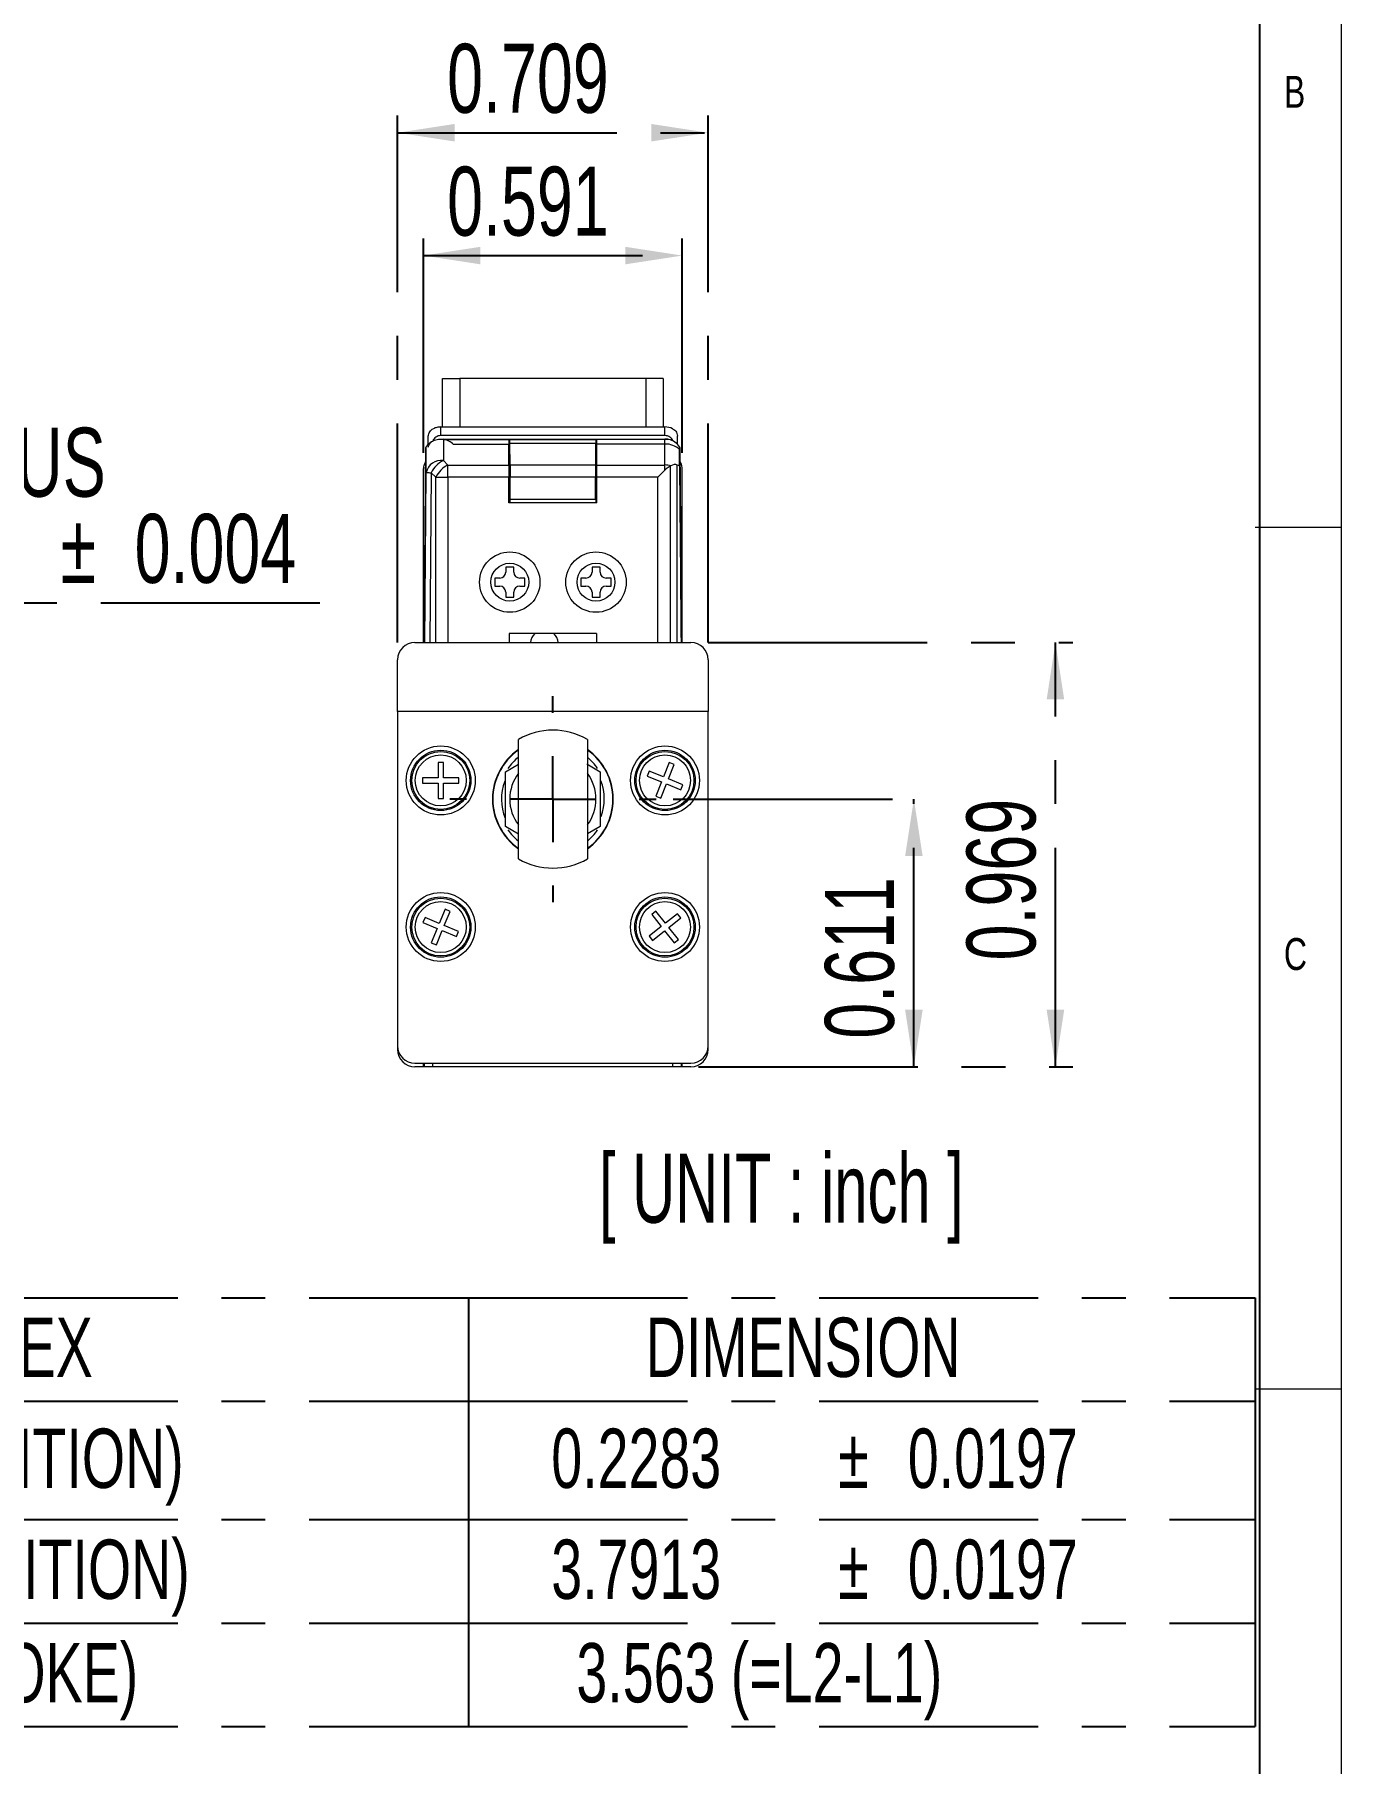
# Model space of a CAD drawing. Header units: inches. Extents: x 0.2 to 16.3, y 0.2 to 11.5.
# Drawn here: x 13.356 to 16.339, y 4.992 to 8.939 of the extents above; entities that cross this region are included whole.
import ezdxf

# ---------------------------------------------------------------- set-up
doc = ezdxf.new("R2010")
doc.units = ezdxf.units.IN
doc.header["$MEASUREMENT"] = 0
doc.linetypes.add('CENTERX2', pattern=[0.8, 0.5, -0.1, 0.1, -0.1])
doc.layers.add('CENTER_LINE', color=7, linetype='CENTERX2')
doc.layers.add('NOTES', color=7, linetype='Continuous')
doc.styles.add('SLDTEXTSTYLE0', font='TXT', dxfattribs={"width": 0.7})
doc.styles.add('SLDTEXTSTYLE1', font='TXT', dxfattribs={"width": 0.646667})
doc.styles.add('SLDTEXTSTYLE2', font='TXT', dxfattribs={"width": 0.75})
doc.dimstyles.new('SLDDIMSTYLE10', dxfattribs={"dimtxt": 0.15748, "dimasz": 0.13, "dimexe": 0, "dimexo": 0.0625, "dimgap": 0.03937, "dimtad": 0, "dimtih": 1, "dimtoh": 1, "dimdec": 3, "dimrnd": 1e-09, "dimzin": 12, "dimdsep": 46, "dimtxsty": 'SLDTEXTSTYLE0', "dimsah": 1, "dimcen": 0, "dimadec": 0, "dimazin": 3, "dimtfac": 1, "dimtdec": 3, "dimtofl": 0, "dimtmove": 0, "dimatfit": 3, "dimfxl": 1, "dimfrac": 2, "dimtolj": 1, "dimtzin": 12, "dimarcsym": 0})
doc.dimstyles.new('SLDDIMSTYLE2', dxfattribs={"dimtxt": 0.15748, "dimasz": 0.13, "dimexe": 0, "dimexo": 0.0625, "dimgap": 0.03937, "dimtad": 1, "dimdec": 3, "dimrnd": 1e-09, "dimdsep": 46, "dimtxsty": 'SLDTEXTSTYLE0', "dimsah": 1, "dimcen": 0.09, "dimadec": 0, "dimazin": 2, "dimtfac": 1, "dimtdec": 3, "dimtofl": 0, "dimtmove": 0, "dimatfit": 3, "dimfxl": 1, "dimfrac": 2, "dimtolj": 1, "dimtzin": 12, "dimarcsym": 0})

# ---------------------------------------------------------------- blocks, each defined once
blk = doc.blocks.new('SW_TABLEANNOTATION_0')
at = {"layer": 'CENTER_LINE', "color": 0}
for p, q in [((0, 0), (1.9637, 0)), ((1.9637, 0), (1.9637, -0.2362)), ((1.9637, 0), (3.7592, 0)), ((3.7592, 0), (3.7592, -0.2362)), ((0, -0.2362), (1.9637, -0.2362)), ((1.9637, -0.2362), (1.9637, -0.5067)), ((1.9637, -0.2362), (3.7592, -0.2362)), ((3.7592, -0.2362), (3.7592, -0.5067)), ((0, -0.5067), (1.9637, -0.5067)), ((1.9637, -0.5067), (1.9637, -0.7429)), ((1.9637, -0.5067), (3.7592, -0.5067)), ((3.7592, -0.5067), (3.7592, -0.7429)), ((0, -0.7429), (1.9637, -0.7429)), ((1.9637, -0.7429), (1.9637, -0.9791)), ((1.9637, -0.7429), (3.7592, -0.7429)), ((3.7592, -0.7429), (3.7592, -0.9791)), ((0, -0.9791), (1.9637, -0.9791)), ((1.9637, -0.9791), (3.7592, -0.9791))]:
    blk.add_line(p, q, dxfattribs=at)
at = {"layer": 'CENTER_LINE', "color": 0, "attachment_point": 1, "style": 'SLDTEXTSTYLE0'}
for s, insert, char_height in [('INDEX', (0.7188, -0.0455), 0.13542), ('DIMENSION', (2.3683, -0.0455), 0.13542), ('L1 (MIN POSITION)', (0.1797, -0.2988), 0.135417), ('0.2283', (2.1527, -0.2988), 0.13542), ('0.0197', (2.9664, -0.2988), 0.13542), ('%%p', (2.8073, -0.2988), 0.13542), ('L2 (MAX POSITION)', (0.1513, -0.5522), 0.135417), ('3.7913', (2.1527, -0.5522), 0.13542), ('0.0197', (2.9664, -0.5522), 0.13542), ('%%p', (2.8073, -0.5522), 0.13542), ('L3 (STROKE)', (0.428, -0.7884), 0.135417), ('3.563 (=L2-L1)', (2.21, -0.7884), 0.135417)]:
    blk.add_mtext(s, dxfattribs=dict(at, insert=insert, char_height=char_height))
blk = doc.blocks.new('_D_19')
at = {"layer": 'CENTER_LINE'}
for p, q in [((14.2436, 7.9846), (14.2436, 8.4742)), ((14.8342, 7.9846), (14.8342, 8.4742)), ((14.2436, 8.4349), (14.8342, 8.4349))]:
    blk.add_line(p, q, dxfattribs=at)
for points in [[(14.2436, 8.4349), (14.3736, 8.4149), (14.3736, 8.4549)], [(14.8342, 8.4349), (14.7042, 8.4549), (14.7042, 8.4149)]]:
    blk.add_solid(points, dxfattribs=at)
at = {"layer": 'CENTER_LINE', "insert": (14.2975, 8.6379), "char_height": 0.15748, "attachment_point": 1, "style": 'SLDTEXTSTYLE0'}
blk.add_mtext('0.591', dxfattribs=at)
blk = doc.blocks.new('_D_20')
at = {"layer": 'CENTER_LINE'}
for p, q in [((14.1846, 7.5514), (14.1846, 8.7548)), ((14.8933, 7.5514), (14.8933, 8.7548)), ((14.1846, 8.7154), (14.8933, 8.7154))]:
    blk.add_line(p, q, dxfattribs=at)
for points in [[(14.1846, 8.7154), (14.3146, 8.6954), (14.3146, 8.7354)], [(14.8933, 8.7154), (14.7633, 8.7354), (14.7633, 8.6954)]]:
    blk.add_solid(points, dxfattribs=at)
at = {"layer": 'CENTER_LINE', "insert": (14.2975, 8.9184), "char_height": 0.15748, "attachment_point": 1, "style": 'SLDTEXTSTYLE0'}
blk.add_mtext('0.709', dxfattribs=at)
blk = doc.blocks.new('_D_21')
at = {"layer": 'CENTER_LINE'}
for p, q in [((14.8137, 7.1939), (15.4021, 7.1939)), ((15.3628, 6.5829), (15.3628, 7.1939)), ((14.8716, 6.5829), (15.4021, 6.5829))]:
    blk.add_line(p, q, dxfattribs=at)
for points in [[(15.3628, 7.1939), (15.3428, 7.0639), (15.3828, 7.0639)], [(15.3628, 6.5829), (15.3828, 6.7129), (15.3428, 6.7129)]]:
    blk.add_solid(points, dxfattribs=at)
at = {"layer": 'CENTER_LINE', "insert": (15.1597, 6.647), "char_height": 0.15748, "attachment_point": 1, "rotation": 90, "style": 'SLDTEXTSTYLE0'}
blk.add_mtext('0.611', dxfattribs=at)
blk = doc.blocks.new('_D_22')
at = {"layer": 'CENTER_LINE'}
for p, q in [((14.8933, 7.5514), (15.7253, 7.5514)), ((15.6859, 6.5829), (15.6859, 7.5514)), ((14.8716, 6.5829), (15.7253, 6.5829))]:
    blk.add_line(p, q, dxfattribs=at)
for points in [[(15.6859, 7.5514), (15.6659, 7.4214), (15.7059, 7.4214)], [(15.6859, 6.5829), (15.7059, 6.7129), (15.6659, 6.7129)]]:
    blk.add_solid(points, dxfattribs=at)
at = {"layer": 'CENTER_LINE', "insert": (15.4829, 6.8257), "char_height": 0.15748, "attachment_point": 1, "rotation": 90, "style": 'SLDTEXTSTYLE0'}
blk.add_mtext('0.969', dxfattribs=at)
blk = doc.blocks.new('SW_CENTERMARKSYMBOL_5')
at = {"layer": 'CENTER_LINE', "color": 0}
for p, q in [((0, 0.1969), (0, 0.2354)), ((0, 0), (0, 0.0984)), ((-0.1969, 0), (-0.2354, 0)), ((0, 0), (-0.0984, 0)), ((0, 0), (0, -0.0984)), ((0, 0), (0.0984, 0)), ((0.1969, 0), (0.2354, 0)), ((0, -0.1969), (0, -0.2354))]:
    blk.add_line(p, q, dxfattribs=at)
blk = doc.blocks.new('_D_33')
at = {"layer": 'CENTER_LINE'}
for p, q in [((11.8276, 7.3461), (11.9069, 7.6421)), ((11.9069, 7.6421), (14.0692, 7.6421)), ((11.7868, 7.1939), (11.8276, 7.3461))]:
    blk.add_line(p, q, dxfattribs=at)
blk.add_solid([(11.8276, 7.3461), (11.8805, 7.4665), (11.8419, 7.4768)], dxfattribs=at)
at = {"layer": 'CENTER_LINE', "char_height": 0.15748, "attachment_point": 1, "style": 'SLDTEXTSTYLE0'}
for s, insert in [('ROD END TIP SUS', (12.2244, 8.0419)), ('SPHERE R0.157', (11.9694, 7.8451)), ('%%p', (13.4152, 7.8451)), ('0.004', (13.5843, 7.8451))]:
    blk.add_mtext(s, dxfattribs=dict(at, insert=insert))

msp = doc.modelspace()

# ---------------------------------------------------------------- linework, layer by layer
at = {"color": 7, "linetype": 'Continuous', "lineweight": 18}
for p, q in [((16.3386, 0.1969), (16.3386, 11.4961)), ((14.287, 8.0436), (14.287, 8.1539)), ((14.7515, 8.1539), (14.3263, 8.1539)), ((14.7909, 8.1539), (14.7909, 8.0436)), ((14.283, 8.024), (14.283, 8.0436)), ((14.283, 8.0436), (14.7948, 8.0436)), ((14.7948, 8.024), (14.283, 8.024)), ((14.283, 8.0161), (14.7948, 8.0161)), ((14.283, 8.0161), (14.4385, 8.0161)), ((14.2891, 8.0156), (14.2891, 7.967)), ((14.2917, 8.0151), (14.4385, 8.0151)), ((14.4385, 8.0151), (14.4385, 8.0161)), ((14.4385, 8.0151), (14.4385, 8.0036)), ((14.4414, 8.0161), (14.4405, 8.0144)), ((14.4405, 7.9925), (14.4405, 8.0144)), ((14.4405, 8.0144), (14.4407, 8.014)), ((14.6372, 8.014), (14.4407, 8.014)), ((14.4414, 8.0161), (14.6365, 8.0161)), ((14.6365, 8.0161), (14.6373, 8.0144)), ((14.6373, 8.0144), (14.6372, 8.014)), ((14.6373, 8.0144), (14.6373, 7.9925)), ((14.6393, 8.0161), (14.7948, 8.0161)), ((14.6393, 8.015), (14.6393, 8.0161)), ((14.7948, 8.015), (14.6393, 8.015)), ((14.6393, 8.0046), (14.6393, 8.015)), ((14.7948, 8.024), (14.7948, 8.0436)), ((14.7948, 8.0046), (14.7948, 8.015)), ((14.245, 7.5514), (14.2489, 7.9964)), ((14.2497, 7.9395), (14.2497, 7.9977)), ((14.4385, 8.0036), (14.3118, 8.0036)), ((14.4385, 7.9567), (14.4385, 8.0036)), ((14.4405, 7.9942), (14.4385, 7.9942)), ((14.4405, 7.9925), (14.4385, 7.9925)), ((14.4405, 7.9213), (14.4405, 7.9925)), ((14.4413, 7.9567), (14.4408, 8.006)), ((14.637, 8.006), (14.4408, 8.006)), ((14.6366, 7.9567), (14.637, 8.006)), ((14.6373, 7.9942), (14.6393, 7.9942)), ((14.6373, 7.9213), (14.6373, 7.9925)), ((14.6373, 7.9925), (14.6393, 7.9925)), ((14.7948, 8.0046), (14.6393, 8.0046)), ((14.6393, 7.9567), (14.6393, 8.0046)), ((14.7948, 7.9567), (14.7948, 8.0046)), ((14.8236, 8.0036), (14.8235, 8.0043)), ((14.8279, 7.9541), (14.8279, 7.9918)), ((14.8289, 7.9964), (14.8328, 7.5514)), ((14.2436, 7.5514), (14.2436, 7.9452)), ((14.2715, 7.9289), (14.2612, 7.9392)), ((14.2891, 7.967), (14.2993, 7.9567)), ((14.2993, 7.9289), (14.2993, 7.9567)), ((14.2993, 7.9567), (14.4385, 7.9567)), ((14.4385, 7.9567), (14.4385, 7.9289)), ((14.6366, 7.9567), (14.4413, 7.9567)), ((14.6393, 7.9567), (14.7948, 7.9567)), ((14.6393, 7.9289), (14.6393, 7.9567)), ((14.7785, 7.9289), (14.7948, 7.9452)), ((14.7948, 7.9452), (14.7948, 7.9567)), ((14.8342, 7.5514), (14.8342, 7.9452)), ((14.2715, 7.9289), (14.2993, 7.9289)), ((14.4385, 7.9289), (14.2993, 7.9289)), ((14.4385, 7.8704), (14.4385, 7.9289)), ((14.4405, 7.9213), (14.4385, 7.9213)), ((14.4408, 7.898), (14.4385, 7.898)), ((14.4407, 7.898), (14.4405, 7.9213)), ((14.4408, 7.8783), (14.4408, 7.898)), ((14.4414, 7.8783), (14.4414, 7.9289)), ((14.6365, 7.9289), (14.4414, 7.9289)), ((14.6365, 7.8783), (14.6365, 7.9289)), ((14.637, 7.8783), (14.637, 7.898)), ((14.637, 7.898), (14.6393, 7.898)), ((14.6371, 7.898), (14.6373, 7.9213)), ((14.6373, 7.9213), (14.6393, 7.9213)), ((14.6393, 7.8704), (14.6393, 7.9289)), ((14.7785, 7.9289), (14.6393, 7.9289)), ((14.4408, 7.8783), (14.4385, 7.8783)), ((14.6393, 7.8704), (14.4385, 7.8704)), ((14.4406, 7.8783), (14.4406, 7.8704)), ((14.4414, 7.8783), (14.441, 7.8783)), ((14.441, 7.8783), (14.441, 7.8704)), ((14.6365, 7.8783), (14.4414, 7.8783)), ((14.6365, 7.8783), (14.6369, 7.8783)), ((14.6369, 7.8783), (14.6369, 7.8704)), ((14.637, 7.8783), (14.6393, 7.8783)), ((14.6372, 7.8783), (14.6372, 7.8704)), ((16.1417, 7.815), (16.3386, 7.815)), ((14.4175, 7.6985), (14.4061, 7.6985)), ((14.4061, 7.6985), (14.4061, 7.6801)), ((14.4497, 7.7238), (14.4313, 7.7238)), ((14.4313, 7.7238), (14.4313, 7.7123)), ((14.4497, 7.7123), (14.4497, 7.7238)), ((14.4749, 7.6985), (14.4635, 7.6985)), ((14.4749, 7.6801), (14.4749, 7.6985)), ((14.6144, 7.6985), (14.6029, 7.6985)), ((14.6029, 7.6985), (14.6029, 7.6801)), ((14.6282, 7.7238), (14.6282, 7.7123)), ((14.6465, 7.7238), (14.6282, 7.7238)), ((14.6465, 7.7123), (14.6465, 7.7238)), ((14.6718, 7.6985), (14.6603, 7.6985)), ((14.6718, 7.6801), (14.6718, 7.6985)), ((14.4061, 7.6801), (14.4175, 7.6801)), ((14.4313, 7.6663), (14.4313, 7.6549)), ((14.4497, 7.6549), (14.4497, 7.6663)), ((14.4635, 7.6801), (14.4749, 7.6801)), ((14.6029, 7.6801), (14.6144, 7.6801)), ((14.6282, 7.6663), (14.6282, 7.6549)), ((14.6465, 7.6549), (14.6465, 7.6663)), ((14.6603, 7.6801), (14.6718, 7.6801)), ((14.4313, 7.6549), (14.4497, 7.6549)), ((14.6282, 7.6549), (14.6465, 7.6549)), ((14.224, 7.5514), (14.8539, 7.5514)), ((14.6383, 7.5722), (14.4395, 7.5722)), ((14.4395, 7.5722), (14.4395, 7.5514)), ((14.6383, 7.5722), (14.6383, 7.5514)), ((14.1846, 7.394), (14.1846, 7.5121)), ((14.8933, 7.5121), (14.8933, 7.394)), ((14.1846, 7.394), (14.1846, 6.6303)), ((14.8933, 7.394), (14.1846, 7.394)), ((14.8933, 6.6303), (14.8933, 7.394)), ((14.4602, 7.0576), (14.4602, 7.3303)), ((14.6177, 7.3303), (14.6177, 7.1939)), ((14.2892, 7.2779), (14.2768, 7.2779)), ((14.2768, 7.2779), (14.2768, 7.2428)), ((14.2892, 7.2428), (14.2892, 7.2779)), ((14.4307, 7.2565), (14.4602, 7.2735)), ((14.6164, 7.2742), (14.6472, 7.2565)), ((14.8046, 7.2772), (14.7914, 7.2446)), ((14.8029, 7.24), (14.8161, 7.2726)), ((14.8161, 7.2726), (14.8046, 7.2772)), ((14.2417, 7.2428), (14.2417, 7.2304)), ((14.2768, 7.2428), (14.2417, 7.2428)), ((14.2417, 7.2304), (14.2768, 7.2304)), ((14.2768, 7.2304), (14.2768, 7.1952)), ((14.3244, 7.2428), (14.2892, 7.2428)), ((14.2892, 7.2304), (14.3244, 7.2304)), ((14.2892, 7.1952), (14.2892, 7.2304)), ((14.3244, 7.2304), (14.3244, 7.2428)), ((14.7588, 7.2578), (14.7542, 7.2463)), ((14.7542, 7.2463), (14.7868, 7.2331)), ((14.7914, 7.2446), (14.7588, 7.2578)), ((14.7868, 7.2331), (14.7736, 7.2006)), ((14.7851, 7.1959), (14.7983, 7.2285)), ((14.7983, 7.2285), (14.8308, 7.2153)), ((14.8355, 7.2268), (14.8029, 7.24)), ((14.8308, 7.2153), (14.8355, 7.2268)), ((14.2768, 7.1952), (14.2892, 7.1952)), ((14.6177, 7.1939), (14.6177, 7.0576)), ((14.7736, 7.2006), (14.7851, 7.1959)), ((14.4084, 7.1499), (14.4092, 7.1499)), ((14.6686, 7.1499), (14.6695, 7.1499)), ((14.4606, 7.1141), (14.4307, 7.1314)), ((14.6472, 7.1314), (14.6177, 7.1144)), ((14.2472, 6.9234), (14.2424, 6.912)), ((14.2424, 6.912), (14.2749, 6.8985)), ((14.2797, 6.91), (14.2472, 6.9234)), ((14.2931, 6.9425), (14.2797, 6.91)), ((14.2911, 6.9053), (14.3045, 6.9377)), ((14.3045, 6.9377), (14.2931, 6.9425)), ((14.7741, 6.9382), (14.7644, 6.9306)), ((14.7644, 6.9306), (14.7861, 6.9029)), ((14.7959, 6.9106), (14.7741, 6.9382)), ((14.8235, 6.9324), (14.7959, 6.9106)), ((14.8035, 6.9009), (14.8311, 6.9226)), ((14.8311, 6.9226), (14.8235, 6.9324)), ((14.2749, 6.8985), (14.2615, 6.8661)), ((14.273, 6.8613), (14.2864, 6.8938)), ((14.2864, 6.8938), (14.3189, 6.8804)), ((14.3236, 6.8919), (14.2911, 6.9053)), ((14.3189, 6.8804), (14.3236, 6.8919)), ((14.7861, 6.9029), (14.7585, 6.8812)), ((14.7585, 6.8812), (14.7662, 6.8715)), ((14.7662, 6.8715), (14.7938, 6.8932)), ((14.7938, 6.8932), (14.8155, 6.8656)), ((14.8253, 6.8733), (14.8035, 6.9009)), ((14.8155, 6.8656), (14.8253, 6.8733)), ((14.2615, 6.8661), (14.273, 6.8613)), ((14.1846, 6.6303), (14.1846, 6.6223)), ((14.8933, 6.6223), (14.8933, 6.6303)), ((14.224, 6.5909), (14.8539, 6.5909)), ((14.2436, 6.5829), (14.224, 6.5829)), ((14.2436, 6.5829), (14.2436, 6.5909)), ((14.2456, 6.5829), (14.2436, 6.5829)), ((14.2456, 6.5829), (14.2456, 6.5909)), ((14.2653, 6.5829), (14.2456, 6.5829)), ((14.8125, 6.5829), (14.2653, 6.5829)), ((14.8322, 6.5829), (14.8125, 6.5829)), ((14.8322, 6.5829), (14.8322, 6.5909)), ((14.8342, 6.5829), (14.8322, 6.5829)), ((14.8342, 6.5829), (14.8342, 6.5909)), ((14.8539, 6.5829), (14.8342, 6.5829)), ((16.3386, 5.8465), (16.1417, 5.8465))]:
    msp.add_line(p, q, dxfattribs=at)
at = {"color": 8, "linetype": 'Continuous', "lineweight": 18}
for p, q in [((14.3263, 8.1539), (14.3263, 8.0436)), ((14.7515, 8.0436), (14.7515, 8.1539)), ((14.8229, 8.0043), (14.8235, 8.0043)), ((14.2463, 7.5514), (14.2497, 7.9395)), ((14.2612, 7.9392), (14.2578, 7.5514)), ((14.8064, 7.9542), (14.8064, 7.5514)), ((14.8227, 7.5514), (14.8227, 7.9567)), ((14.2715, 7.5514), (14.2715, 7.9289)), ((14.2993, 7.9289), (14.2993, 7.5514)), ((14.7785, 7.5514), (14.7785, 7.9289)), ((14.2653, 6.5829), (14.2653, 6.5909)), ((14.8125, 6.5829), (14.8125, 6.5909))]:
    msp.add_line(p, q, dxfattribs=at)
at = {"color": 7, "linetype": 'Continuous', "lineweight": 18}
for centre, radius in [((14.4405, 7.6893), 0.0689), ((14.6373, 7.6893), 0.0689), ((14.4405, 7.6893), 0.0433), ((14.6373, 7.6893), 0.0433), ((14.283, 7.2366), 0.0787), ((14.283, 7.2366), 0.0689), ((14.283, 7.2366), 0.0661), ((14.7948, 7.2366), 0.0787), ((14.7948, 7.2366), 0.0689), ((14.7948, 7.2366), 0.0661), ((14.283, 7.2366), 0.0582), ((14.7948, 7.2366), 0.0582), ((14.283, 6.9019), 0.0787), ((14.283, 6.9019), 0.0689), ((14.283, 6.9019), 0.0661), ((14.283, 6.9019), 0.0582), ((14.7948, 6.9019), 0.0787), ((14.7948, 6.9019), 0.0689), ((14.7948, 6.9019), 0.0661), ((14.7948, 6.9019), 0.0582)]:
    msp.add_circle(centre, radius, dxfattribs=at)
for centre, radius, start, end in [((14.283, 7.9767), 0.0394, 43.0427, 81.1675), ((14.7948, 8.0043), 0.0394, 63.6986, 90), ((14.7948, 7.9767), 0.0394, 82.4835, 90), ((14.7948, 7.9767), 0.0394, 77.3403, 90), ((14.7948, 7.9767), 0.0394, 32.6672, 77.3403), ((14.283, 7.9767), 0.0394, 147.8199, 150.0528), ((14.7965, 7.9595), 0.0451, 45.8236, 92.0725), ((14.7948, 7.9767), 0.0394, 29.9472, 32.6672), ((14.2842, 7.932), 0.0353, 82.1272, 167.7363), ((14.2615, 8.1413), 0.2021, 266.658, 269.9281), ((14.3187, 7.9095), 0.0647, 117.2738, 152.7262), ((14.329, 7.8993), 0.0647, 117.2738, 152.7262), ((14.7949, 7.9025), 0.0543, 76.0861, 90.0792), ((14.8155, 7.94), 0.0169, 116.6059, 122.8064), ((14.7948, 7.9452), 0.0394, 0, 29.123), ((14.4175, 7.7123), 0.0138, 270, 0), ((14.4635, 7.7123), 0.0138, 180, 270), ((14.6144, 7.7123), 0.0138, 270, 0), ((14.6603, 7.7123), 0.0138, 180, 270), ((14.4175, 7.6663), 0.0138, 0, 90), ((14.4635, 7.6663), 0.0138, 90, 180), ((14.6144, 7.6663), 0.0138, 0, 90), ((14.6603, 7.6663), 0.0138, 90, 180), ((14.224, 7.5121), 0.0394, 90, 180), ((14.5194, 7.5493), 0.0315, 133.4428, 176.1599), ((14.5194, 7.5493), 0.0315, 3.8401, 46.5572), ((14.8539, 7.5121), 0.0394, 0, 90), ((14.5389, 7.1939), 0.1575, 60, 120), ((14.5389, 7.1939), 0.1378, 124.8499, 235.1501), ((14.5389, 7.1939), 0.137, 125.0795, 234.9205), ((14.5389, 7.1939), 0.1378, 304.8499, 55.1501), ((14.5389, 7.1939), 0.137, 305.0795, 54.9205), ((14.5387, 7.1939), 0.124, 129.2726, 145.6287), ((14.5387, 7.1939), 0.124, 34.3713, 50.4441), ((14.5389, 7.1939), 0.1173, 159.6516, 201.742), ((14.5389, 7.1939), 0.0984, 143.1301, 180), ((14.5389, 7.1939), 0.0984, 323.1301, 36.8699), ((14.5389, 7.1939), 0.1173, 340.3122, 20.7866), ((14.5389, 7.1939), 0.0984, 180, 216.8699), ((14.5387, 7.1939), 0.124, 214.3713, 230.7274), ((14.5387, 7.1939), 0.124, 309.5559, 325.6287), ((14.5389, 7.1939), 0.1575, 240, 270), ((14.5389, 7.1939), 0.1575, 270, 300), ((14.224, 6.6303), 0.0394, 180, 270), ((14.224, 6.6223), 0.0394, 180, 270), ((14.8539, 6.6303), 0.0394, 270, 0), ((14.8539, 6.6223), 0.0394, 270, 0)]:
    msp.add_arc(centre, radius, start, end, dxfattribs=at)
for centre, major_axis, ratio, start_param, end_param in [((14.7948, 7.8895), (0.0278, 0.0672), 0.414214, 0, 0.445561), ((14.7948, 7.9452), (0.0394, 0), 0.414214, 0.573826, 0.785398), ((14.7948, 11.7642), (-0.0394, 4.5115), 0.000076, 2.576493, 2.77517), ((14.8325, 7.4925), (-0.0007, 0.0827), 0.008727, 5.521826, 7.046704)]:
    msp.add_ellipse(centre, major_axis=major_axis, ratio=ratio, start_param=start_param, end_param=end_param, dxfattribs=at)
for points in [[(14.287, 8.1539), (14.2875, 8.1539), (14.2887, 8.1539), (14.2978, 8.1539), (14.3108, 8.1539), (14.3212, 8.1539), (14.3263, 8.1539)], [(14.7909, 8.1539), (14.7903, 8.1539), (14.7891, 8.1539), (14.78, 8.1539), (14.767, 8.1539), (14.7567, 8.1539), (14.7515, 8.1539)]]:
    msp.add_open_spline(points, degree=3, dxfattribs=at)
for points, knots in [([(14.2497, 7.9977), (14.2498, 7.9979), (14.2501, 7.9984), (14.2534, 8.003), (14.2596, 8.0089), (14.2692, 8.0142), (14.2796, 8.0165), (14.2865, 8.0159), (14.2891, 8.0156)], [0, 0, 0, 0, 0.154072, 0.309207, 0.488335, 0.671502, 0.878231, 1, 1, 1, 1]), ([(14.2543, 8.0043), (14.2544, 8.0073), (14.2545, 8.0136), (14.2546, 8.0193), (14.2546, 8.0223)], [0, 0, 0, 0, 0.479315, 1, 1, 1, 1]), ([(14.2546, 8.0223), (14.2548, 8.0241), (14.2551, 8.0276), (14.2575, 8.0326), (14.261, 8.0368), (14.2641, 8.0387), (14.2656, 8.0396)], [0, 0, 0, 0, 0.268398, 0.522178, 0.764747, 1, 1, 1, 1]), ([(14.283, 8.024), (14.2811, 8.0238), (14.2771, 8.0235), (14.2718, 8.0208), (14.2673, 8.0168), (14.2656, 8.0133), (14.2647, 8.0115)], [0, 0, 0, 0, 0.249883, 0.499844, 0.749883, 1, 1, 1, 1]), ([(14.283, 8.0436), (14.28, 8.0435), (14.2739, 8.0431), (14.2684, 8.0407), (14.2656, 8.0396)], [0, 0, 0, 0, 0.500008, 1, 1, 1, 1]), ([(14.4408, 8.006), (14.4408, 8.0085), (14.4407, 8.0131), (14.4407, 8.0137), (14.4407, 8.014)], [0, 0, 0, 0, 0.557681, 1, 1, 1, 1]), ([(14.6372, 8.014), (14.6372, 8.0136), (14.6371, 8.0127), (14.637, 8.008), (14.637, 8.006)], [0, 0, 0, 0, 0.557682, 1, 1, 1, 1]), ([(14.8132, 8.0115), (14.8123, 8.0133), (14.8105, 8.0168), (14.806, 8.0208), (14.8007, 8.0235), (14.7968, 8.0238), (14.7948, 8.024)], [0, 0, 0, 0, 0.250117, 0.500156, 0.750117, 1, 1, 1, 1]), ([(14.8035, 8.0151), (14.8034, 8.0151), (14.8033, 8.0151), (14.8019, 8.0151), (14.7998, 8.0151), (14.7973, 8.015), (14.7956, 8.015), (14.7948, 8.015)], [0, 0, 0, 0, 0.209529, 0.419059, 0.628588, 0.838117, 1, 1, 1, 1]), ([(14.8123, 8.0396), (14.814, 8.0385), (14.8175, 8.0364), (14.8211, 8.0314), (14.8229, 8.0265), (14.8231, 8.0235), (14.8232, 8.0223)], [0, 0, 0, 0, 0.270501, 0.54064, 0.820446, 1, 1, 1, 1]), ([(14.8235, 8.0043), (14.8235, 8.0071), (14.8234, 8.0134), (14.8233, 8.0191), (14.8232, 8.0223)], [0, 0, 0, 0, 0.4520547, 1, 1, 1, 1]), ([(14.2546, 7.9977), (14.2547, 7.9983), (14.255, 8.0007), (14.2569, 8.0045), (14.2601, 8.0087), (14.2631, 8.0106), (14.2646, 8.0115)], [0, 0, 0, 0, 0.111807, 0.407871, 0.703936, 1, 1, 1, 1]), ([(14.828, 7.998), (14.828, 7.9979), (14.8279, 7.9978), (14.8279, 7.9963), (14.8279, 7.994), (14.8279, 7.9921), (14.8279, 7.9918)], [0, 0, 0, 0, 0.238751, 0.502449, 0.923769, 1, 1, 1, 1]), ([(14.2436, 7.9452), (14.2439, 7.9487), (14.2443, 7.9553), (14.2472, 7.9613), (14.2486, 7.9642)], [0, 0, 0, 0, 0.522752, 1, 1, 1, 1]), ([(14.4413, 7.9567), (14.4413, 7.9522), (14.4413, 7.944), (14.4413, 7.9335), (14.4414, 7.9289)], [0, 0, 0, 0, 0.557568, 1, 1, 1, 1]), ([(14.6366, 7.9567), (14.6366, 7.9522), (14.6365, 7.944), (14.6365, 7.9335), (14.6365, 7.9289)], [0, 0, 0, 0, 0.557568, 1, 1, 1, 1]), ([(14.8064, 7.9542), (14.8034, 7.9523), (14.7996, 7.9497), (14.7957, 7.9461), (14.7948, 7.9452)], [0, 0, 0, 0, 0.765617, 1, 1, 1, 1]), ([(14.4307, 7.1314), (14.4307, 7.1367), (14.4307, 7.1599), (14.4307, 7.2018), (14.4307, 7.2382), (14.4307, 7.2565)], [0, 0, 0, 0, 0.126972, 0.560077, 1, 1, 1, 1]), ([(14.6472, 7.2565), (14.6472, 7.2384), (14.6472, 7.2021), (14.6472, 7.1602), (14.6472, 7.1367), (14.6472, 7.1314)], [0, 0, 0, 0, 0.4333142, 0.8730283, 1, 1, 1, 1])]:
    msp.add_open_spline(points, degree=3, knots=knots, dxfattribs=at)
at = {"layer": 'NOTES', "color": 7}
msp.add_line((16.1516, 11.2992), (16.1516, 0.3937), dxfattribs=at)

# ---------------------------------------------------------------- block references
at = {"layer": 'CENTER_LINE'}
for name, p in [('SW_CENTERMARKSYMBOL_5', (14.5389, 7.1939)), ('SW_TABLEANNOTATION_0', (12.3826, 6.0556))]:
    msp.add_blockref(name, p, dxfattribs=at)

# ---------------------------------------------------------------- texts
at = {"color": 7, "linetype": 'Continuous', "lineweight": 0, "char_height": 0.0729, "attachment_point": 1, "style": 'SLDTEXTSTYLE2'}
for s, insert in [('B', (16.2073, 8.8452)), ('C', (16.2073, 6.8767))]:
    msp.add_mtext(s, dxfattribs=dict(at, insert=insert))
at = {"layer": 'CENTER_LINE', "insert": (14.6442, 6.3843), "char_height": 0.15748, "attachment_point": 1, "style": 'SLDTEXTSTYLE1'}
msp.add_mtext('[ UNIT : inch ]', dxfattribs=at)

# ---------------------------------------------------------------- dimensions: what is measured, and where the dimension line sits
at = {"layer": 'CENTER_LINE'}
for base, p1, p2, picture, middle in [((14.8933, 8.7154), (14.1846, 7.5121), (14.8933, 7.5121), '_D_20', (14.5389, 8.7154)), ((14.8342, 8.4349), (14.2436, 7.9452), (14.8342, 7.9452), '_D_19', (14.5389, 8.4349))]:
    dim = msp.add_linear_dim(base=base, p1=p1, p2=p2, dimstyle='SLDDIMSTYLE2', dxfattribs=at)
    dim.commit()
    dim.dimension.update_dxf_attribs({"geometry": picture, "text_midpoint": middle, "dimtype": 160})
dim = msp.add_radius_dim(center=(11.7868, 7.1939), mpoint=(11.8276, 7.3461), text='ROD END TIP SUS\\PSPHERE R0.157 %%p 0.004', dimstyle='SLDDIMSTYLE10', dxfattribs=at)
dim.commit()
dim.dimension.update_dxf_attribs({"geometry": '_D_33', "text_midpoint": (13.0193, 7.8322), "dimtype": 164})
for base, p1, p2, picture, middle in [((15.68593, 7.55143), (14.83223, 6.58292), (14.85388, 7.55143), '_D_22', (15.68593, 7.06717)), ((15.3628, 7.1939), (14.8322, 6.5829), (14.7744, 7.1939), '_D_21', (15.3628, 6.8884))]:
    dim = msp.add_linear_dim(base=base, p1=p1, p2=p2, angle=90, dimstyle='SLDDIMSTYLE2', dxfattribs=at)
    dim.commit()
    dim.dimension.update_dxf_attribs({"geometry": picture, "text_midpoint": middle, "dimtype": 160})

doc.saveas('drawing.dxf')
